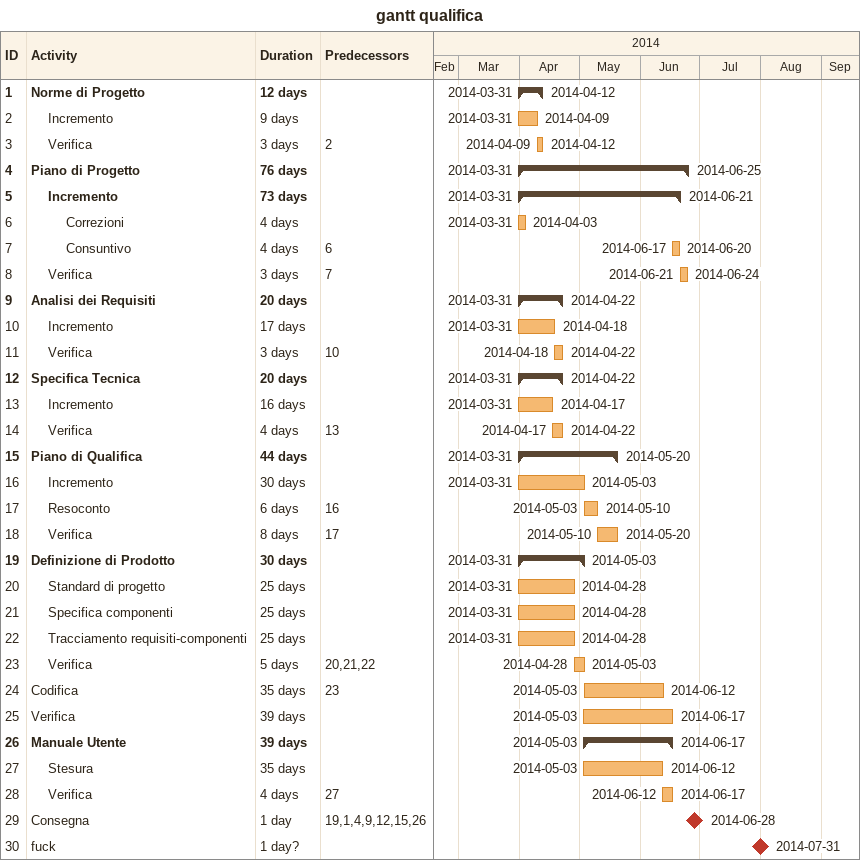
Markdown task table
gantt qualifica

| ID | Level | Task | Duration | Start | Finish | Predecessors |
|---|---|---|---|---|---|---|
| 1 | 1 | **Norme di Progetto** | 12d | 2014-03-31 | 2014-04-12 |  |
| 2 | 2 | Incremento | 9d | 2014-03-31 | 2014-04-09 |  |
| 3 | 2 | Verifica | 3d | 2014-04-09 | 2014-04-12 | 2 |
| 4 | 1 | **Piano di Progetto** | 76d | 2014-03-31 | 2014-06-25 |  |
| 5 | 2 | **Incremento** | 73d | 2014-03-31 | 2014-06-21 |  |
| 6 | 3 | Correzioni | 4d | 2014-03-31 | 2014-04-03 |  |
| 7 | 3 | Consuntivo | 4d | 2014-06-17 | 2014-06-20 | 6 |
| 8 | 2 | Verifica | 3d | 2014-06-21 | 2014-06-24 | 7 |
| 9 | 1 | **Analisi dei Requisiti** | 20d | 2014-03-31 | 2014-04-22 |  |
| 10 | 2 | Incremento | 17d | 2014-03-31 | 2014-04-18 |  |
| 11 | 2 | Verifica | 3d | 2014-04-18 | 2014-04-22 | 10 |
| 12 | 1 | **Specifica Tecnica** | 20d | 2014-03-31 | 2014-04-22 |  |
| 13 | 2 | Incremento | 16d | 2014-03-31 | 2014-04-17 |  |
| 14 | 2 | Verifica | 4d | 2014-04-17 | 2014-04-22 | 13 |
| 15 | 1 | **Piano di Qualifica** | 44d | 2014-03-31 | 2014-05-20 |  |
| 16 | 2 | Incremento | 30d | 2014-03-31 | 2014-05-03 |  |
| 17 | 2 | Resoconto | 6d | 2014-05-03 | 2014-05-10 | 16 |
| 18 | 2 | Verifica | 8d | 2014-05-10 | 2014-05-20 | 17 |
| 19 | 1 | **Definizione di Prodotto** | 30d | 2014-03-31 | 2014-05-03 |  |
| 20 | 2 | Standard di progetto | 25d | 2014-03-31 | 2014-04-28 |  |
| 21 | 2 | Specifica componenti | 25d | 2014-03-31 | 2014-04-28 |  |
| 22 | 2 | Tracciamento requisiti-componenti | 25d | 2014-03-31 | 2014-04-28 |  |
| 23 | 2 | Verifica | 5d | 2014-04-28 | 2014-05-03 | 20, 21, 22 |
| 24 | 1 | Codifica | 35d | 2014-05-03 | 2014-06-12 | 23 |
| 25 | 1 | Verifica | 39d | 2014-05-03 | 2014-06-17 |  |
| 26 | 1 | **Manuale Utente** | 39d | 2014-05-03 | 2014-06-17 |  |
| 27 | 2 | Stesura | 35d | 2014-05-03 | 2014-06-12 |  |
| 28 | 2 | Verifica | 4d | 2014-06-12 | 2014-06-17 | 27 |
| 29 | 1 | Consegna | 1d | 2014-06-28 | 2014-06-28 | 19, 1, 4, 9, 12, 15, 26 |
| 30 | 1 | fuck | 1d? | 2014-07-31 | 2014-07-31 |  |
